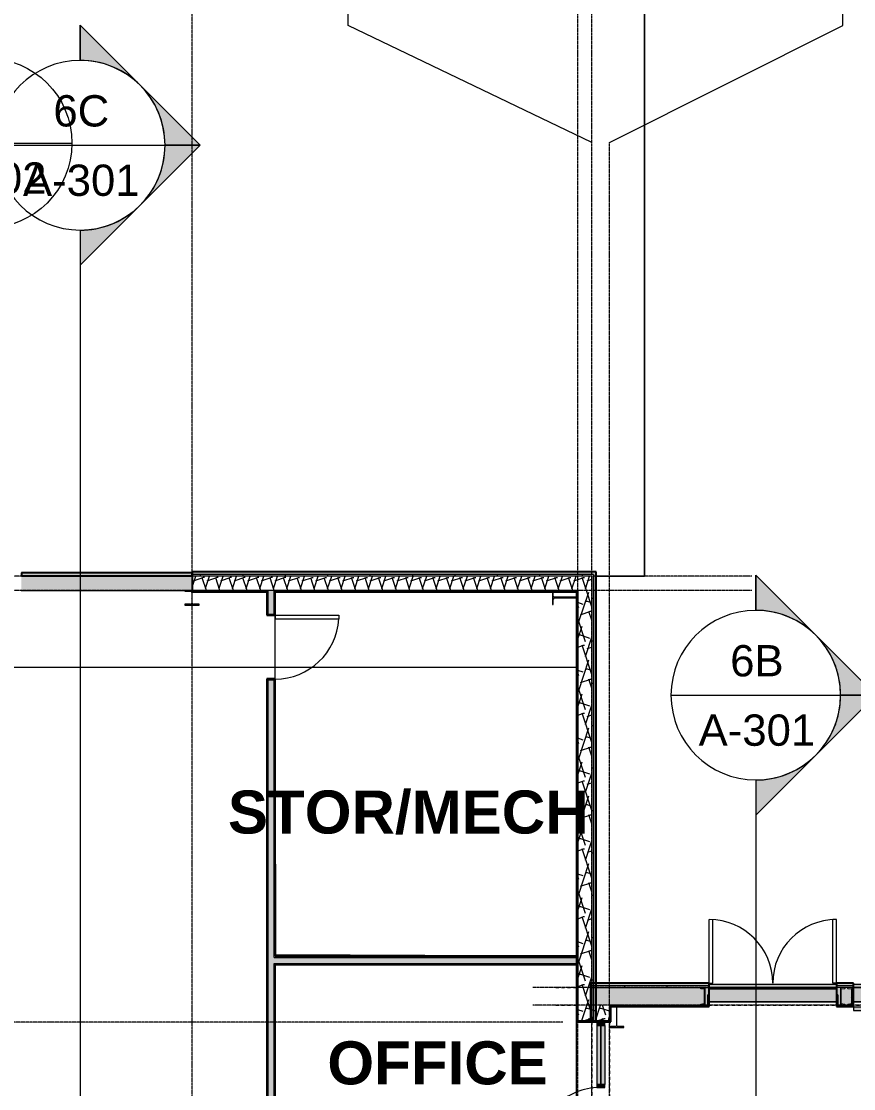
# Model space of a CAD drawing. Header units: inches. Extents: x 25369 to 33161, y -23509 to -20274.
# Drawn here: x 28388 to 28859, y -21181 to -20577 of the extents above; entities that cross this region are included whole.
import ezdxf

# ---------------------------------------------------------------- set-up
doc = ezdxf.new("R2010")
doc.units = ezdxf.units.IN
doc.header["$MEASUREMENT"] = 0
doc.linetypes.add('Dash 1_16_', pattern=[0.125, 0.0625, -0.0625])
doc.linetypes.add('Grid Line 1_2_', pattern=[0.875, 0.5, -0.125, 0.125, -0.125])
for name, color, linetype, lineweight in [('A-DETL', 90, 'Continuous', 9), ('A-DOOR', 31, 'Continuous', 9), ('A-FLOR', 192, 'Continuous', 9), ('A-GLAZ-CURT', 52, 'Continuous', 9), ('A-GLAZ-CWMG', 51, 'Continuous', 9), ('A-WALL', 113, 'Continuous', 9), ('A-WALL-PATT', 111, 'Continuous', 25), ('C-TOPO', 7, 'Continuous', 9), ('EOP-PR', 4, 'Continuous', 13), ('G-ANNO-SYMB', 111, 'Continuous', 9), ('I-WALL', 2, 'Continuous', 9), ('L-SITE-WALL', 31, 'Continuous', 9), ('M-AREA-IDEN', 171, 'Continuous', 9), ('S-BEAM', 12, 'Continuous', 9), ('S-COLS', 52, 'Continuous', 9), ('S-GRID', 1, 'Continuous', 9)]:
    doc.layers.add(name, color=color, linetype=linetype, lineweight=lineweight)
doc.styles.add('Arial_1', font='arial.ttf', dxfattribs={"height": 17.703593})
doc.styles.add('Arial_B', font='arialbd.ttf', dxfattribs={"height": 24.354149})
pattern_1 = [(161.57, (5930.086, 0.96), (-7.6802237, -0.0009796), [0, -54.643, 6.067, 0]), (18.43, (5928.166, 0.96), (-7.6802237, 0.0009796), [0, -54.643, 6.067, 0]), (108.43, (5930.086, 0.96), (3.8382953, -19.20136532), [18.211, -42.499]), (71.57, (5928.166, 0.96), (3.8382953, 19.20136532), [18.211, -42.499])]
pattern_2 = [(0, (5929.126, 0), (0, 24), []), (90, (5929.126, 0), (-24, 1e-15), [])]
pattern_3 = [(45, (5929.126, 0), (-19.00703, 19.00703), []), (45, (5929.126, 28.8), (-19.00703, 19.00703), [])]
pattern_4 = [(0, (5929.126, 0), (61.44, 15.36), [2.534, -43.546, 2.534, -43.546, -245.76]), (0, (5929.126, 0), (61.44, 15.36), [-92.16, 2.534, -89.626, 2.534, -43.546, -107.52]), (0, (5929.126, 0), (61.44, 15.36), [-230.4, 2.534, -28.186, 2.534, -74.266]), (120, (5952.166, 7.68), (-44.02215, 45.528601), [2.534, -43.546, 2.534, -43.546, -245.76]), (120, (5952.166, 7.68), (-44.02215, 45.528601), [-92.16, 2.534, -89.626, 2.534, -43.546, -107.52]), (120, (5952.166, 7.68), (-44.02215, 45.528601), [-230.4, 2.534, -28.186, 2.534, -74.266]), (240, (5959.846, 38.4), (-17.41785, -60.888601), [2.534, -43.546, 2.534, -43.546, -245.76]), (240, (5959.846, 38.4), (-17.41785, -60.888601), [-92.16, 2.534, -89.626, 2.534, -43.546, -107.52]), (240, (5959.846, 38.4), (-17.41785, -60.888601), [-230.4, 2.534, -28.186, 2.534, -74.266])]

# ---------------------------------------------------------------- blocks, each defined once
blk = doc.blocks.new('Struct_Xcel_Sports Complex_rvt-2-Overall Floor Plan')
at = {"layer": 'L-SITE-WALL', "lineweight": 5}
h = blk.add_hatch(color=254, dxfattribs=at)
h.paths.add_polyline_path([(25968.77, -21132.3), (25968.77, -21124.3), (25932.77, -21124.3), (25932.77, -21132.3), (25942.86, -21132.3)], flags=0)
h.paths.add_polyline_path([(23037.29, -21132.3), (23037.52, -21132.3), (23037.52, -21125.01), (23037.29, -21125.04), (23037.29, -21128.43)], flags=0)
h.paths.add_polyline_path([(23036.77, -21132.3), (23036.77, -21124.3), (22929.52, -21124.3), (22929.52, -21132.3), (22995.07, -21132.3)], flags=0)
h.paths.add_polyline_path([(22919.77, -21132.3), (22919.77, -21124.3), (22847.77, -21124.3), (22847.77, -21132.3), (22854.7, -21132.3)], flags=0)
at = {"layer": 'A-DETL', "linetype": 'Dash 1_16_'}
for p, q in [((22759.39, -21124.3), (22772.64, -21124.3)), ((22847.77, -21124.3), (22919.77, -21124.3)), ((22929.52, -21124.3), (23036.77, -21124.3)), ((22759.39, -21134.3), (22772.64, -21134.3)), ((22847.77, -21134.3), (22919.77, -21134.3)), ((22929.52, -21134.3), (23036.77, -21134.3)), ((22773.39, -21146.3), (22773.39, -21143.68)), ((22781.39, -21146.3), (22781.39, -21143.68)), ((22781.39, -21143.68), (22781.39, -21235.43)), ((22791.39, -21143.68), (22791.39, -21146.37)), ((22791.39, -21146.8), (22791.39, -21381.05))]:
    blk.add_line(p, q, dxfattribs=at)
at = {"layer": 'A-FLOR', "color": 7}
for p, q in [((22602.62, -21105.85), (22602.19, -20900.3)), ((22771.13, -21106.55), (22602.62, -21105.85)), ((22847.77, -21132.3), (22919.77, -21132.3)), ((22929.52, -21132.3), (23036.77, -21132.3))]:
    blk.add_line(p, q, dxfattribs=at)
at = {"layer": 'L-SITE-WALL', "color": 7}
for p, q in [((22847.77, -21124.3), (22919.77, -21124.3)), ((22929.52, -21124.3), (23036.77, -21124.3)), ((22919.77, -21132.3), (22847.77, -21132.3)), ((23036.77, -21132.3), (22929.52, -21132.3))]:
    blk.add_line(p, q, dxfattribs=at)
blk = doc.blocks.new('Single-Flush - 36_ x 84_-1318930-Overall Floor Plan')
at = {"layer": 'A-DOOR', "lineweight": 13}
for p, q in [((16, -2.37), (16, -38.39)), ((18, -2.37), (16, -2.37)), ((18, -2.37), (18, -38.39)), ((18, -38.39), (16, -38.39))]:
    blk.add_line(p, q, dxfattribs=at)
at = {"layer": 'A-DOOR'}
blk.add_arc((18, -2.37), 36.07, 180, 266.82115, dxfattribs=at)
blk = doc.blocks.new('Double-Flush - 72_ x 96_-983185-Overall Floor Plan')
at = {"layer": 'A-DOOR', "lineweight": 13}
for p, q in [((-36, -6.63), (-36, -42.63)), ((-36, -6.63), (-34, -6.63)), ((-34, -6.63), (-34, -42.63)), ((34, -6.63), (34, -42.57)), ((36, -6.63), (34, -6.63)), ((36, -6.63), (36, -42.63)), ((-36, -42.63), (-34, -42.63))]:
    blk.add_line(p, q, dxfattribs=at)
at = {"layer": 'A-DOOR'}
for centre, start, end in [((-36, -6.63), 270, 360), ((36, -6.63), 180, 270)]:
    blk.add_arc(centre, 36, start, end, dxfattribs=at)
blk = doc.blocks.new('overhead door - one-983186-Overall Floor Plan')
at = {"layer": 'A-DOOR'}
blk.add_hatch(color=256, dxfattribs=at).paths.add_polyline_path([(-54, -8.75), (54, -8.75), (54, -7), (-54, -7)], flags=0)
for p, q in [((54, -7), (-54, -7)), ((-54, -7), (-54, -8.75)), ((-54, -8.75), (54, -8.75)), ((54, -8.75), (54, -7))]:
    blk.add_line(p, q, dxfattribs=at)
blk = doc.blocks.new('Girt_C - 8_D-1405501-Overall Floor Plan')
at = {"layer": 'S-BEAM'}
for points in [[(22555.27, -20891.74), (22555.27, -20891.55), (22458.52, -20891.61), (22458.52, -20891.74), (22503.77, -20891.74)], [(22555.27, -20899.37), (22555.27, -20891.74), (22458.52, -20891.74), (22458.52, -20899.37), (22503.77, -20899.37)], [(22555.27, -20899.55), (22555.27, -20899.37), (22458.52, -20899.41), (22458.52, -20899.55), (22554.3, -20899.55)]]:
    blk.add_hatch(color=256, dxfattribs=at).paths.add_polyline_path(points, flags=0)
for p, q in [((22555.27, -20891.55), (22458.52, -20891.55)), ((22458.52, -20899.55), (22551.14, -20899.55))]:
    blk.add_line(p, q, dxfattribs=at)
blk = doc.blocks.new('Door_Single_Storefront - one-1371407-Overall Floor Plan')
at = {"layer": 'A-DOOR'}
blk.add_line((-17.21875, 34.4375), (-17.21875, 0), dxfattribs=at)
blk.add_arc((-17.21875, 0), 34.4375, 360, 90, dxfattribs=at)
blk = doc.blocks.new('System Panel - Interior Glazing-1220302-Overall Floor Plan')
at = {"layer": 'A-GLAZ-CURT'}
blk.add_hatch(color=256, dxfattribs=at).paths.add_polyline_path([(-16.72, -0.94), (16.72, -0.94), (16.72, -0.56), (-16.72, -0.56)], flags=0)
for p, q in [((16.72, -0.56), (-16.72, -0.56)), ((-16.72, -0.56), (-16.72, -0.94)), ((-16.72, -0.94), (16.72, -0.94)), ((16.72, -0.94), (16.72, -0.56))]:
    blk.add_line(p, q, dxfattribs=at)
blk = doc.blocks.new('Rectangular Mullion - Interior 1_75_ x 4_5_-1305250-Overall Floor Plan')
at = {"layer": 'A-GLAZ-CWMG'}
h = blk.add_hatch(color=256, dxfattribs=at)
h.paths.add_polyline_path([(22786.58, -21383.18), (22788.64, -21383.18), (22788.64, -21349.74), (22786.58, -21349.74)], flags=0)
h.paths.add_polyline_path([(22784.14, -21383.18), (22786.2, -21383.18), (22786.2, -21349.74), (22784.14, -21349.74)], flags=0)
for p, q in [((22784.14, -21349.74), (22784.14, -21383.18)), ((22788.64, -21349.74), (22788.64, -21383.18))]:
    blk.add_line(p, q, dxfattribs=at)
blk = doc.blocks.new('Rectangular Mullion - Interior 1_75_ x 4_5_-1220297-Overall Floor Plan')
at = {"layer": 'A-GLAZ-CWMG'}
blk.add_hatch(color=256, dxfattribs=at).paths.add_polyline_path([(-1.75, -1.5), (-1.75, 3), (0, 3), (0, -1.5)], flags=0)
at = {"layer": 'A-GLAZ-CWMG', "lineweight": 13}
for p, q in [((-1.75, 3), (0, 3)), ((-1.75, -1.5), (-1.75, 3)), ((0, 3), (0, -1.5)), ((0, -1.5), (-1.75, -1.5))]:
    blk.add_line(p, q, dxfattribs=at)
blk = doc.blocks.new('Rectangular Mullion - Interior 1_75_ x 4_5_-1220290-Overall Floor Plan')
at = {"layer": 'A-GLAZ-CWMG'}
blk.add_hatch(color=256, dxfattribs=at).paths.add_polyline_path([(-0.88, -1.5), (-0.88, 3), (0.87, 3), (0.87, -1.5)], flags=0)
at = {"layer": 'A-GLAZ-CWMG', "lineweight": 13}
for p, q in [((-0.88, 3), (0.87, 3)), ((-0.88, -1.5), (-0.88, 3)), ((0.87, 3), (0.87, -1.5)), ((0.87, -1.5), (-0.88, -1.5))]:
    blk.add_line(p, q, dxfattribs=at)
blk = doc.blocks.new('Section - Section Head - Filled-1526-Overall Floor Plan')
at = {"layer": 'G-ANNO-SYMB'}
h = blk.add_hatch(color=256, dxfattribs=at)
edge = h.paths.add_edge_path(flags=0)
edge.add_line((-0.4268, 0.1768), (-0.25, 0.3536))
edge.add_line((-0.25, 0.3536), (-0.25, 0.25))
edge.add_arc((-0.25, 0), 0.25, 90, 135)
h = blk.add_hatch(color=256, dxfattribs=at)
edge = h.paths.add_edge_path(flags=0)
edge.add_arc((-0.25, 0), 0.25, 45, 90)
edge.add_line((-0.25, 0.25), (-0.25, 0.3536))
edge.add_line((-0.25, 0.3536), (-0.0732, 0.1768))
h = blk.add_hatch(color=256, dxfattribs=at)
edge = h.paths.add_edge_path(flags=0)
edge.add_arc((-0.25, 0), 0.2503, 137.9216, 180)
edge.add_line((-0.5003, 0), (-0.6036, 0))
edge.add_line((-0.6036, 0), (-0.4358, 0.1678))
h = blk.add_hatch(color=256, dxfattribs=at)
edge = h.paths.add_edge_path(flags=0)
edge.add_line((-0.0642, 0.1678), (0.1036, 0))
edge.add_line((0.1036, 0), (0.0003, 0))
edge.add_arc((-0.25, 0), 0.2503, 0, 42.0784)
for p, q in [((-0.25, 0.3536), (-0.6036, 0)), ((-0.25, 0.3536), (-0.4268, 0.1768)), ((-0.25, 0.3536), (0.1036, 0)), ((-0.25, 0.25), (-0.25, 0.3536)), ((-0.0732, 0.1768), (-0.25, 0.3536)), ((-0.25, 0.3536), (-0.25, 0.25)), ((-0.4358, 0.1678), (-0.6036, 0)), ((0.1036, 0), (-0.0642, 0.1678)), ((-0.6036, 0), (-0.5003, 0)), ((0.0003, 0), (0.1036, 0)), ((-0.5, 0), (-0.6036, 0)), ((0, 0), (0.1036, 0))]:
    blk.add_line(p, q, dxfattribs=at)
for radius, start, end in [(0.25, 360, 180), (0.25, 90, 135), (0.25, 45, 90), (0.2503, 137.9216, 180), (0.2503, 0, 42.0784), (0.25, 180, 360)]:
    blk.add_arc((-0.25, 0), radius, start, end, dxfattribs=at)

msp = doc.modelspace()

# ---------------------------------------------------------------- hatches: boundary and pattern name
at = {"layer": 'A-WALL', "lineweight": 5}
for points in [[(28484.39, -20890.55), (28713.02, -20890.55), (28713.02, -20889.05), (28484.39, -20889.05)], [(28710.52, -21143.68), (28710.52, -21142.93), (28702.52, -21142.93), (28702.52, -20900.3), (28701.77, -20900.3), (28701.77, -21143.68), (28702.52, -21143.68)]]:
    msp.add_hatch(color=256, dxfattribs=at).paths.add_polyline_path(points, flags=0)
at = {"layer": 'A-WALL'}
msp.add_hatch(color=256, dxfattribs=at).paths.add_polyline_path([(28711.52, -21143.68), (28713.02, -21143.68), (28713.02, -20890.55), (28711.52, -20890.55), (28711.52, -21136.05)], flags=0)
h = msp.add_hatch(color=256, dxfattribs=at)
h.paths.add_polyline_path([(28484.39, -20900.3), (28526.53, -20900.3), (28526.53, -20899.55), (28484.39, -20899.55)], flags=0)
h.paths.add_polyline_path([(28531.28, -20900.3), (28702.52, -20900.3), (28702.52, -20899.55), (28531.28, -20899.55)], flags=0)
h = msp.add_hatch(color=256, dxfattribs=at)
h.paths.add_polyline_path([(29626.05, -21123.3), (31861.89, -21123.3), (31861.89, -21121.8), (28966.64, -21121.8), (28966.64, -21123.3), (29555.87, -21123.3)], flags=0)
h.paths.add_polyline_path([(28776.89, -21123.3), (28776.89, -21121.8), (28709.77, -21121.8), (28709.77, -21123.3), (28713.64, -21123.3)], flags=0)
h.paths.add_polyline_path([(31910.14, -21123.3), (31910.14, -21121.8), (31897.89, -21121.8), (31897.89, -21123.3), (31907.08, -21123.3)], flags=0)
h.paths.add_polyline_path([(28858.64, -21123.3), (28858.64, -21121.8), (28848.89, -21121.8), (28848.89, -21123.3)], flags=0)
at = {"layer": 'A-WALL', "lineweight": 5}
h = msp.add_hatch(color=256, dxfattribs=at)
h.paths.add_polyline_path([(28776.89, -21135.05), (28776.89, -21128.43), (28776.14, -21128.43), (28776.14, -21134.3), (28720.52, -21134.3), (28720.52, -21135.05), (28721.27, -21135.05)], flags=0)
h.paths.add_polyline_path([(31910.14, -21135.05), (31910.14, -21124.3), (31909.39, -21124.3), (31909.39, -21134.3), (31898.64, -21134.3), (31898.64, -21128.43), (31897.89, -21128.43), (31897.89, -21135.05), (31907.08, -21135.05)], flags=0)
h.paths.add_polyline_path([(28848.89, -21135.05), (28858.64, -21135.05), (28858.64, -21128.43), (28857.89, -21128.43), (28857.89, -21134.3), (28849.64, -21134.3), (28849.64, -21128.43), (28848.89, -21128.43)], flags=0)
h.paths.add_polyline_path([(28966.64, -21135.05), (31861.89, -21135.05), (31861.89, -21128.43), (31861.14, -21128.43), (31861.14, -21134.3), (28967.39, -21134.3), (28967.39, -21128.43), (28966.64, -21128.43)], flags=0)
at = {"layer": 'A-WALL-PATT', "lineweight": 9, "transparency": 33554649}
msp.add_hatch(color=256, dxfattribs=at).paths.add_polyline_path([(28484.33, -20891.2), (28484.33, -20889.62), (28387.7, -20889.62), (28387.7, -20891.2), (28432.9, -20891.2)], flags=0)
at = {"layer": 'A-WALL-PATT', "lineweight": 9}
h = msp.add_hatch(dxfattribs=at)
h.set_pattern_fill('FP_18', color=256, style=0, pattern_type=2)
h.set_pattern_definition(pattern_2)
h.paths.add_polyline_path([(28484.39, -20891.55), (28711.52, -20891.55), (28711.52, -20890.55), (28484.39, -20890.55)], flags=0)
h = msp.add_hatch(dxfattribs=at)
h.set_pattern_fill('FP_16', color=256, style=0, pattern_type=2)
h.set_pattern_definition(pattern_1)
h.paths.add_polyline_path([(28484.39, -20899.55), (28710.52, -20899.55), (28710.52, -20891.55), (28484.39, -20891.55)], flags=0)
h = msp.add_hatch(dxfattribs=at)
h.set_pattern_fill('FP_18', color=256, style=0, pattern_type=2)
h.set_pattern_definition(pattern_2)
h.paths.add_polyline_path([(28710.52, -21143.68), (28711.52, -21143.68), (28711.52, -20891.55), (28710.52, -20891.55), (28710.52, -21142.93)], flags=0)
h = msp.add_hatch(dxfattribs=at)
h.set_pattern_fill('FP_15', color=256, style=0, pattern_type=2)
h.set_pattern_definition(pattern_4)
h.paths.add_polyline_path([(28526.53, -21524.05), (28527.15, -21524.05), (28527.15, -21519.68), (28528.9, -21519.68), (28528.9, -21519.05), (28526.53, -21519.05)], flags=0)
h.paths.add_polyline_path([(28528.9, -21487.05), (28528.9, -21486.43), (28527.15, -21486.43), (28527.15, -21287.3), (28528.9, -21287.3), (28528.9, -21286.68), (28526.53, -21286.68), (28526.53, -21487.05)], flags=0)
h.paths.add_polyline_path([(28528.9, -21252.24), (28528.9, -21251.62), (28527.15, -21251.62), (28527.15, -20950.24), (28528.9, -20950.24), (28528.9, -20949.62), (28526.53, -20949.62), (28526.53, -21252.24)], flags=0)
h.paths.add_polyline_path([(28528.9, -20913.62), (28528.9, -20912.99), (28527.15, -20912.99), (28527.15, -20899.55), (28526.53, -20899.55), (28526.53, -20913.62)], flags=0)
h = msp.add_hatch(dxfattribs=at)
h.set_pattern_fill('FP_15', color=256, style=0, pattern_type=2)
h.set_pattern_definition(pattern_4)
h.paths.add_polyline_path([(28531.28, -21524.05), (28531.28, -21519.05), (28528.9, -21519.05), (28528.9, -21519.68), (28530.65, -21519.68), (28530.65, -21524.05)], flags=0)
h.paths.add_polyline_path([(28531.28, -21487.05), (28531.28, -21437.55), (28530.65, -21437.55), (28530.65, -21486.43), (28528.9, -21486.43), (28528.9, -21487.05)], flags=0)
h.paths.add_polyline_path([(28531.28, -21434.05), (28531.28, -21292.8), (28530.65, -21292.8), (28530.65, -21434.05)], flags=0)
h.paths.add_polyline_path([(28531.28, -21289.3), (28531.28, -21286.68), (28528.9, -21286.68), (28528.9, -21287.3), (28530.65, -21287.3), (28530.65, -21289.3)], flags=0)
h.paths.add_polyline_path([(28531.28, -21252.24), (28531.28, -21239.55), (28530.65, -21239.55), (28530.65, -21251.62), (28528.9, -21251.62), (28528.9, -21252.24)], flags=0)
h.paths.add_polyline_path([(28531.28, -21236.05), (28531.28, -21110.68), (28530.65, -21110.68), (28530.65, -21236.05)], flags=0)
h.paths.add_polyline_path([(28531.28, -21107.18), (28531.28, -20949.62), (28528.9, -20949.62), (28528.9, -20950.24), (28530.65, -20950.24), (28530.65, -21107.18)], flags=0)
h.paths.add_polyline_path([(28528.9, -20913.62), (28531.28, -20913.62), (28531.28, -20899.55), (28530.65, -20899.55), (28530.65, -20912.99), (28528.9, -20912.99)], flags=0)
h = msp.add_hatch(dxfattribs=at)
h.set_pattern_fill('FP_16', color=256, style=0, pattern_type=2)
h.set_pattern_definition(pattern_1)
h.paths.add_polyline_path([(28710.52, -21142.93), (28710.52, -20899.55), (28702.52, -20899.55), (28702.52, -21142.93)], flags=0)
h = msp.add_hatch(dxfattribs=at)
h.set_pattern_fill('FP_15', color=256, style=0, pattern_type=2)
h.set_pattern_definition(pattern_4)
h.paths.add_polyline_path([(28531.28, -21111.3), (28702.52, -21111.3), (28702.52, -21107.18), (28701.89, -21107.18), (28701.89, -21110.68), (28531.28, -21110.68)], flags=0)
h = msp.add_hatch(dxfattribs=at)
h.set_pattern_fill('FP_18', color=256, style=0, pattern_type=2)
h.set_pattern_definition(pattern_2)
h.paths.add_polyline_path([(31910.14, -21124.3), (31910.14, -21123.3), (31897.89, -21123.3), (31897.89, -21124.3), (31909.39, -21124.3)], flags=0)
h.paths.add_polyline_path([(28709.77, -21124.3), (28776.89, -21124.3), (28776.89, -21123.3), (28709.77, -21123.3)], flags=0)
h.paths.add_polyline_path([(31731.62, -21124.3), (31861.89, -21124.3), (31861.89, -21123.3), (28966.64, -21123.3), (28966.64, -21124.3), (31170.13, -21124.3)], flags=0)
h.paths.add_polyline_path([(28858.64, -21124.3), (28858.64, -21123.3), (28848.89, -21123.3), (28848.89, -21124.3)], flags=0)
h = msp.add_hatch(dxfattribs=at)
h.set_pattern_fill('FP_16', color=256, style=0, pattern_type=2)
h.set_pattern_definition(pattern_1)
h.paths.add_polyline_path([(28710.52, -21134.3), (28776.14, -21134.3), (28776.14, -21128.43), (28776.89, -21128.43), (28776.89, -21124.3), (28710.52, -21124.3)], flags=0)
h.paths.add_polyline_path([(29345.31, -21134.3), (31861.14, -21134.3), (31861.14, -21128.43), (31861.89, -21128.43), (31861.89, -21124.3), (28966.64, -21124.3), (28966.64, -21128.43), (28967.39, -21128.43), (28967.39, -21134.3), (29275.12, -21134.3)], flags=0)
h.paths.add_polyline_path([(31909.39, -21134.3), (31909.39, -21124.3), (31897.89, -21124.3), (31897.89, -21128.43), (31898.64, -21128.43), (31898.64, -21134.3), (31907.08, -21134.3)], flags=0)
h.paths.add_polyline_path([(28849.64, -21134.3), (28857.89, -21134.3), (28857.89, -21128.43), (28858.64, -21128.43), (28858.64, -21124.3), (28848.89, -21124.3), (28848.89, -21128.43), (28849.64, -21128.43)], flags=0)
h = msp.add_hatch(dxfattribs=at)
h.set_pattern_fill('FP_16', color=256, style=0, pattern_type=2)
h.set_pattern_definition(pattern_1)
h.paths.add_polyline_path([(28710.52, -21529.43), (28720.52, -21529.43), (28720.52, -21385.93), (28710.52, -21385.93), (28710.52, -21484.65)], flags=0)
h.paths.add_polyline_path([(28713.64, -21142.93), (28720.52, -21142.93), (28720.52, -21134.3), (28710.52, -21134.3), (28710.52, -21142.93)], flags=0)
at = {"layer": 'I-WALL', "lineweight": 5}
h = msp.add_hatch(color=256, dxfattribs=at)
h.paths.add_polyline_path([(28530.65, -21525.3), (28530.65, -21519.68), (28527.15, -21519.68), (28527.15, -21525.3)], flags=0)
h.paths.add_polyline_path([(28527.15, -21486.43), (28530.65, -21486.43), (28530.65, -21287.3), (28527.15, -21287.3), (28527.15, -21484.65)], flags=0)
h.paths.add_polyline_path([(28527.15, -21251.62), (28530.65, -21251.62), (28530.65, -20950.24), (28527.15, -20950.24), (28527.15, -21174.78)], flags=0)
h.paths.add_polyline_path([(28528.9, -20912.99), (28530.65, -20912.99), (28530.65, -20899.55), (28527.15, -20899.55), (28527.15, -20912.99)], flags=0)
msp.add_hatch(color=256, dxfattribs=at).paths.add_polyline_path([(28531.28, -21110.68), (28701.89, -21110.68), (28701.89, -21107.18), (28530.65, -21107.18), (28530.65, -21110.68)], flags=0)
h = msp.add_hatch(color=256, dxfattribs=at)
h.paths.add_polyline_path([(28710.52, -21529.43), (28710.52, -21385.18), (28709.77, -21385.18), (28709.77, -21529.43)], flags=0)
h.paths.add_polyline_path([(28710.52, -21143.68), (28710.52, -21124.3), (28709.77, -21124.3), (28709.77, -21143.68)], flags=0)
at = {"layer": 'I-WALL'}
h = msp.add_hatch(color=256, dxfattribs=at)
h.paths.add_polyline_path([(28721.27, -21529.43), (28721.27, -21385.18), (28710.52, -21385.18), (28710.52, -21385.93), (28720.52, -21385.93), (28720.52, -21529.43)], flags=0)
h.paths.add_polyline_path([(28710.52, -21143.68), (28721.27, -21143.68), (28721.27, -21135.05), (28720.52, -21135.05), (28720.52, -21142.93), (28710.52, -21142.93)], flags=0)
at = {"layer": 'L-SITE-WALL', "lineweight": 5}
h = msp.add_hatch(color=256, dxfattribs=at)
h.paths.add_polyline_path([(28484.39, -20891.55), (28484.33, -20889.55), (28387.64, -20889.55), (28387.7, -20891.55), (28484.33, -20891.55)], flags=0)
h.paths.add_polyline_path([(27987.27, -20891.55), (27987.45, -20891.55), (27987.45, -20889.55), (27985.27, -20889.55), (27985.27, -20891.55)], flags=0)
h.paths.add_polyline_path([(28432.9, -20891.2), (28387.7, -20891.2), (28387.7, -20889.62), (28484.33, -20889.62), (28484.33, -20891.2), (28482.5, -20891.2)], flags=0)
msp.add_hatch(color=256, dxfattribs=at).paths.add_polyline_path([(28482.53, -20891.2), (28484.33, -20891.2), (28484.33, -20889.62), (28387.7, -20889.62), (28387.7, -20891.2), (28482.5, -20891.2)], flags=0)
h = msp.add_hatch(color=256, dxfattribs=at)
h.paths.add_polyline_path([(31871.99, -21124.3), (31897.89, -21124.3), (31897.89, -21122.3), (31861.89, -21122.3), (31861.89, -21124.3)], flags=0)
h.paths.add_polyline_path([(28966.64, -21124.3), (28966.64, -21122.3), (28858.64, -21122.39), (28858.64, -21124.3), (28966.42, -21124.3)], flags=0)
h.paths.add_polyline_path([(28848.89, -21124.3), (28848.89, -21122.3), (28776.89, -21122.34), (28776.89, -21124.3), (28783.83, -21124.3)], flags=0)
at = {"layer": 'S-COLS'}
h = msp.add_hatch(dxfattribs=at)
h.set_pattern_fill('FP_13', color=256, style=0, pattern_type=2)
h.set_pattern_definition(pattern_3)
h.paths.add_polyline_path([(28488.27, -20907.8), (28488.27, -20907.37), (28485.1, -20907.37), (28484.61, -20907.17), (28484.41, -20906.68), (28484.41, -20900.68), (28484.61, -20900.19), (28485.1, -20899.99), (28488.27, -20899.99), (28488.27, -20899.55), (28480.27, -20899.55), (28480.27, -20899.99), (28483.43, -20899.99), (28483.92, -20900.19), (28484.12, -20900.68), (28484.12, -20906.68), (28483.92, -20907.17), (28483.43, -20907.37), (28480.27, -20907.37), (28480.27, -20907.8)], flags=0)
h = msp.add_hatch(dxfattribs=at)
h.set_pattern_fill('FP_13', color=256, style=0, pattern_type=2)
h.set_pattern_definition(pattern_3)
h.paths.add_polyline_path([(28702.08, -20907.55), (28702.52, -20907.55), (28702.52, -20899.55), (28702.08, -20899.55), (28702.08, -20902.72), (28701.88, -20903.21), (28701.39, -20903.41), (28689.39, -20903.41), (28688.9, -20903.21), (28688.7, -20902.72), (28688.7, -20899.55), (28688.27, -20899.55), (28688.27, -20907.55), (28688.7, -20907.55), (28688.7, -20904.39), (28688.9, -20903.9), (28689.39, -20903.7), (28701.39, -20903.7), (28701.88, -20903.9), (28702.08, -20904.39)], flags=0)
h = msp.add_hatch(dxfattribs=at)
h.set_pattern_fill('FP_13', color=256, style=0, pattern_type=2)
h.set_pattern_definition(pattern_3)
h.paths.add_polyline_path([(28851.14, -21134.3), (28854.03, -21134.3), (28853.9, -21133.99), (28853.6, -21133.87), (28851.67, -21133.56), (28851.67, -21125.04), (28853.9, -21124.61), (28854.03, -21124.3), (28851.14, -21124.3)], flags=0)
h = msp.add_hatch(dxfattribs=at)
h.set_pattern_fill('FP_13', color=256, style=0, pattern_type=2)
h.set_pattern_definition(pattern_3)
h.paths.add_polyline_path([(28857.89, -21134.3), (28857.89, -21124.3), (28855, -21124.3), (28855.13, -21124.61), (28855.44, -21124.74), (28857.37, -21125.04), (28857.37, -21133.56), (28855.13, -21133.99), (28855, -21134.3)], flags=0)
h = msp.add_hatch(dxfattribs=at)
h.set_pattern_fill('FP_13', color=256, style=0, pattern_type=2)
h.set_pattern_definition(pattern_3)
h.paths.add_polyline_path([(28728.52, -21146.8), (28728.52, -21146.37), (28725.35, -21146.37), (28724.86, -21146.17), (28724.66, -21145.68), (28724.66, -21135.43), (28724.86, -21134.94), (28725.35, -21134.74), (28728.52, -21134.74), (28728.52, -21134.3), (28720.52, -21134.3), (28720.52, -21134.74), (28723.68, -21134.74), (28724.17, -21134.94), (28724.37, -21135.43), (28724.37, -21145.68), (28724.17, -21146.17), (28723.68, -21146.37), (28720.52, -21146.37), (28720.52, -21146.8)], flags=0)

# ---------------------------------------------------------------- linework, layer by layer
at = {"layer": 'A-WALL', "lineweight": 25}
for p, q in [((28484.33, -20889.62), (28387.7, -20889.62)), ((28387.7, -20889.62), (28387.7, -20891.2)), ((28387.7, -20891.2), (28484.33, -20891.2)), ((28484.33, -20891.2), (28484.33, -20889.62)), ((28713.02, -20889.05), (28484.39, -20889.05)), ((28484.39, -20889.05), (28484.39, -20900.3)), ((28713.02, -21143.68), (28713.02, -20889.05)), ((28484.39, -20900.3), (28526.53, -20900.3)), ((28531.28, -20900.3), (28701.77, -20900.3)), ((28701.77, -20900.3), (28701.77, -21143.68)), ((28776.89, -21121.8), (28709.77, -21121.8)), ((28709.77, -21121.8), (28709.77, -21135.05)), ((28776.89, -21135.05), (28776.89, -21121.8)), ((28858.64, -21121.8), (28848.89, -21121.8)), ((28848.89, -21121.8), (28848.89, -21135.05)), ((28858.64, -21135.05), (28858.64, -21121.8)), ((28721.27, -21135.05), (28776.89, -21135.05)), ((28848.89, -21135.05), (28858.64, -21135.05)), ((28701.77, -21143.68), (28713.02, -21143.68))]:
    msp.add_line(p, q, dxfattribs=at)
at = {"layer": 'A-WALL'}
for p, q in [((28711.52, -20890.55), (28484.39, -20890.55)), ((28710.52, -20891.55), (28484.39, -20891.55)), ((28710.52, -20891.55), (28710.52, -21143.68)), ((28711.52, -20890.55), (28711.52, -21143.68)), ((28702.52, -20899.55), (28484.39, -20899.55)), ((28526.53, -20899.55), (28526.53, -20900.3)), ((28527.15, -20899.55), (28527.15, -20912.99)), ((28530.65, -20912.99), (28530.65, -20899.55)), ((28531.28, -20899.55), (28531.28, -20900.3)), ((28702.52, -20899.55), (28702.52, -21142.93)), ((28527.15, -20912.99), (28530.65, -20912.99)), ((28530.65, -20950.24), (28527.15, -20950.24)), ((28527.15, -20950.24), (28527.15, -21251.62)), ((28530.65, -21107.18), (28530.65, -20950.24)), ((28530.65, -21107.18), (28701.89, -21107.18)), ((28701.89, -21110.68), (28701.89, -21107.18)), ((28530.65, -21236.05), (28530.65, -21110.68)), ((28530.65, -21110.68), (28701.89, -21110.68)), ((28776.89, -21123.3), (28709.77, -21123.3)), ((28709.77, -21124.3), (28776.89, -21124.3)), ((28710.52, -21142.93), (28710.52, -21124.3)), ((28858.64, -21123.3), (28848.89, -21123.3)), ((28858.64, -21124.3), (28848.89, -21124.3)), ((28720.52, -21134.3), (28776.14, -21134.3)), ((28720.52, -21134.3), (28720.52, -21142.93)), ((28776.89, -21128.43), (28776.14, -21128.43)), ((28776.14, -21134.3), (28776.14, -21128.43)), ((28849.64, -21128.43), (28848.89, -21128.43)), ((28849.64, -21128.43), (28849.64, -21134.3)), ((28849.64, -21134.3), (28857.89, -21134.3)), ((28857.89, -21134.3), (28857.89, -21128.43)), ((28858.64, -21128.43), (28857.89, -21128.43)), ((28702.52, -21142.93), (28710.52, -21142.93)), ((28710.52, -21142.93), (28720.52, -21142.93))]:
    msp.add_line(p, q, dxfattribs=at)
at = {"layer": 'C-TOPO'}
for p, q in [((28740.36, -20891.55), (28740.36, -20555.04)), ((28740.36, -20555.04), (28740.36, -20891.55)), ((28713.02, -20891.55), (28740.36, -20891.55)), ((28740.36, -20891.55), (28713.02, -20891.55)), ((28848.89, -21124.95), (28776.89, -21124.95)), ((28776.89, -21124.95), (28848.89, -21124.95))]:
    msp.add_line(p, q, dxfattribs=at)
at = {"layer": 'EOP-PR'}
for p, q in [((28740.36, -20891.55), (28740.36, -20555.04)), ((28713.02, -20891.55), (28740.36, -20891.55))]:
    msp.add_line(p, q, dxfattribs=at)
at = {"layer": 'G-ANNO-SYMB'}
for p, q in [((28320.3, -20646.34), (28416.3, -20646.34)), ((28372.98, -20647.61), (28468.98, -20647.61)), ((28420.98, -20695.61), (28420.98, -22910.11)), ((28701.76, -20943.13), (27934.61, -20943.13)), ((28701.76, -21212.52), (28701.76, -20943.13)), ((28755.28, -20958.81), (28851.28, -20958.81)), ((28803.28, -21006.81), (28803.28, -22912.57))]:
    msp.add_line(p, q, dxfattribs=at)
at = {"layer": 'I-WALL', "lineweight": 25}
for p, q in [((28526.53, -20900.3), (28526.53, -20913.62)), ((28531.28, -20913.62), (28531.28, -20900.3)), ((28526.53, -20913.62), (28531.28, -20913.62)), ((28526.53, -20949.62), (28526.53, -21252.24)), ((28531.28, -20949.62), (28526.53, -20949.62)), ((28531.28, -21106.55), (28531.28, -20949.62)), ((28702.52, -21106.55), (28531.28, -21106.55)), ((28702.52, -21111.3), (28702.52, -21106.55)), ((28531.28, -21235.43), (28531.28, -21111.3)), ((28531.28, -21111.3), (28702.52, -21111.3)), ((28709.77, -21135.05), (28709.77, -21143.68)), ((28721.27, -21143.68), (28721.27, -21135.05)), ((28709.77, -21143.68), (28721.27, -21143.68))]:
    msp.add_line(p, q, dxfattribs=at)
at = {"layer": 'L-SITE-WALL'}
for p, q in [((28387.64, -20889.55), (28484.39, -20889.55)), ((28776.89, -21122.3), (28848.89, -21122.3)), ((28848.89, -21124.3), (28776.89, -21124.3)), ((28858.64, -21122.3), (28966.64, -21122.3)), ((28965.89, -21124.3), (28858.64, -21124.3))]:
    msp.add_line(p, q, dxfattribs=at)
at = {"layer": 'S-COLS', "lineweight": 15}
for p, q in [((28488.27, -20899.55), (28480.27, -20899.55)), ((28480.27, -20899.55), (28480.27, -20899.99)), ((28480.27, -20899.99), (28483.43, -20899.99)), ((28484.12, -20900.68), (28484.12, -20906.68)), ((28484.41, -20906.68), (28484.41, -20900.68)), ((28485.1, -20899.99), (28488.27, -20899.99)), ((28488.27, -20899.99), (28488.27, -20899.55)), ((28688.7, -20899.55), (28688.27, -20899.55)), ((28688.27, -20899.55), (28688.27, -20907.55)), ((28688.7, -20902.72), (28688.7, -20899.55)), ((28688.7, -20907.55), (28688.7, -20904.39)), ((28701.39, -20903.41), (28689.39, -20903.41)), ((28689.39, -20903.7), (28701.39, -20903.7)), ((28702.52, -20899.55), (28702.08, -20899.55)), ((28702.08, -20899.55), (28702.08, -20902.72)), ((28702.08, -20904.39), (28702.08, -20907.55)), ((28702.52, -20907.55), (28702.52, -20899.55)), ((28483.43, -20907.37), (28480.27, -20907.37)), ((28480.27, -20907.37), (28480.27, -20907.8)), ((28480.27, -20907.8), (28488.27, -20907.8)), ((28488.27, -20907.37), (28485.1, -20907.37)), ((28488.27, -20907.8), (28488.27, -20907.37)), ((28688.27, -20907.55), (28688.7, -20907.55)), ((28702.08, -20907.55), (28702.52, -20907.55)), ((28774.64, -21124.3), (28771.75, -21124.3)), ((28772.19, -21124.74), (28774.12, -21125.04)), ((28774.12, -21125.04), (28774.12, -21133.56)), ((28774.64, -21134.3), (28774.64, -21124.3)), ((28854.03, -21124.3), (28851.14, -21124.3)), ((28851.14, -21124.3), (28851.14, -21134.3)), ((28851.67, -21125.04), (28853.6, -21124.74)), ((28851.67, -21133.56), (28851.67, -21125.04)), ((28857.89, -21124.3), (28855, -21124.3)), ((28855.44, -21124.74), (28857.37, -21125.04)), ((28857.37, -21125.04), (28857.37, -21133.56)), ((28857.89, -21134.3), (28857.89, -21124.3)), ((28728.52, -21134.3), (28720.52, -21134.3)), ((28720.52, -21134.3), (28720.52, -21134.74)), ((28728.52, -21134.74), (28728.52, -21134.3)), ((28771.75, -21134.3), (28774.64, -21134.3)), ((28774.12, -21133.56), (28772.19, -21133.87)), ((28851.14, -21134.3), (28854.03, -21134.3)), ((28853.6, -21133.87), (28851.67, -21133.56)), ((28855, -21134.3), (28857.89, -21134.3)), ((28857.37, -21133.56), (28855.44, -21133.87)), ((28720.52, -21134.74), (28723.68, -21134.74)), ((28724.37, -21135.43), (28724.37, -21145.68)), ((28724.66, -21145.68), (28724.66, -21135.43)), ((28725.35, -21134.74), (28728.52, -21134.74)), ((28710.52, -21140.79), (28710.52, -21143.68)), ((28710.52, -21143.68), (28720.52, -21143.68)), ((28711.26, -21143.15), (28710.95, -21141.22)), ((28719.77, -21143.15), (28711.26, -21143.15)), ((28720.08, -21141.22), (28719.77, -21143.15)), ((28720.52, -21143.68), (28720.52, -21140.79)), ((28723.68, -21146.37), (28720.52, -21146.37)), ((28720.52, -21146.37), (28720.52, -21146.8)), ((28728.52, -21146.37), (28725.35, -21146.37)), ((28728.52, -21146.8), (28728.52, -21146.37)), ((28720.52, -21146.8), (28728.52, -21146.8))]:
    msp.add_line(p, q, dxfattribs=at)
for centre, radius, start, end in [((28483.43, -20900.68), 0.691, 0, 90), ((28485.1, -20900.68), 0.691, 90, 180), ((28689.39, -20902.72), 0.691, 180, 270), ((28689.39, -20904.39), 0.691, 90, 180), ((28701.39, -20902.72), 0.691, 270, 0), ((28701.39, -20904.39), 0.691, 0, 90), ((28483.43, -20906.68), 0.691, 270, 0), ((28485.1, -20906.68), 0.691, 180, 270), ((28772.19, -21124.3), 0.436, 180, 270), ((28853.6, -21124.3), 0.436, 270, 0), ((28855.44, -21124.3), 0.436, 180, 270), ((28772.19, -21134.3), 0.436, 90, 180), ((28853.6, -21134.3), 0.436, 0, 90), ((28855.44, -21134.3), 0.436, 90, 180), ((28723.68, -21135.43), 0.691, 0, 90), ((28725.35, -21135.43), 0.691, 90, 180), ((28710.52, -21141.22), 0.436, 360, 90), ((28720.52, -21141.22), 0.436, 90, 180), ((28723.68, -21145.68), 0.691, 270, 0), ((28725.35, -21145.68), 0.691, 180, 270)]:
    msp.add_arc(centre, radius, start, end, dxfattribs=at)
at = {"layer": 'S-GRID', "linetype": 'Grid Line 1_2_'}
for p, q in [((28484.27, -23155.1), (28484.27, -20370)), ((28710.52, -22389.58), (28710.52, -20370)), ((28702.52, -22389.58), (28702.52, -20550.05)), ((28710.52, -22389.58), (28710.52, -20646.05)), ((28720.52, -22389.58), (28720.52, -20646.05)), ((28800.98, -20891.55), (27496.49, -20891.55)), ((28800.98, -20899.55), (27400.49, -20899.55)), ((32930.59, -21124.3), (28677.14, -21124.3)), ((33026.59, -21134.3), (28677.14, -21134.3)), ((28694.14, -21143.8), (27400.49, -21143.8))]:
    msp.add_line(p, q, dxfattribs=at)
at = {"layer": 'S-GRID'}
for p, q in [((28572.66, -20579.78), (28572.66, -20550.05)), ((28852.47, -20579.78), (28852.47, -20550.05)), ((28710.52, -20646.05), (28572.66, -20579.78)), ((28720.52, -20646.05), (28852.47, -20579.78))]:
    msp.add_line(p, q, dxfattribs=at)

# ---------------------------------------------------------------- block references
at = {"lineweight": 5}
msp.add_blockref('Struct_Xcel_Sports Complex_rvt-2-Overall Floor Plan', (5929.13, 0), dxfattribs=at)
at = {"layer": 'A-DOOR'}
for name, p, rotation in [('Single-Flush - 36_ x 84_-1318930-Overall Floor Plan', (28528.9, -20931.62), 89.99999999999959), ('Double-Flush - 72_ x 96_-983185-Overall Floor Plan', (28812.89, -21128.43), 180), ('Door_Single_Storefront - one-1371407-Overall Floor Plan', (28714.77, -21198.08), 90)]:
    msp.add_blockref(name, p, dxfattribs=dict(at, rotation=rotation))
msp.add_blockref('overhead door - one-983186-Overall Floor Plan', (28912.64, -21128.43), dxfattribs=at)
at = {"layer": 'A-GLAZ-CURT', "rotation": 90}
msp.add_blockref('System Panel - Interior Glazing-1220302-Overall Floor Plan', (28714.77, -21162.4), dxfattribs=at)
at = {"layer": 'A-GLAZ-CWMG', "extrusion": (0, 0, -1), "rotation": 90}
for name, p in [('Rectangular Mullion - Interior 1_75_ x 4_5_-1220297-Overall Floor Plan', (-28714.77, -21143.93)), ('Rectangular Mullion - Interior 1_75_ x 4_5_-1220290-Overall Floor Plan', (-28714.77, -21179.99))]:
    msp.add_blockref(name, p, dxfattribs=at)
at = {"layer": 'A-GLAZ-CWMG'}
msp.add_blockref('Rectangular Mullion - Interior 1_75_ x 4_5_-1305250-Overall Floor Plan', (5929.13, 204.06), dxfattribs=at)
at = {"layer": 'G-ANNO-SYMB', "extrusion": (0, 0, -1), "xscale": 191.9999999999999, "yscale": 191.9999999999999, "zscale": 191.9999999999999, "rotation": 270.0000000000003}
msp.add_blockref('Section - Section Head - Filled-1526-Overall Floor Plan', (-28368.3, -20694.34), dxfattribs=at)
at = {"layer": 'G-ANNO-SYMB', "xscale": 191.9999999999999, "yscale": 191.9999999999999, "zscale": 191.9999999999999, "rotation": 269.9999999999996}
for p in [(28420.98, -20695.61), (28803.28, -21006.81)]:
    msp.add_blockref('Section - Section Head - Filled-1526-Overall Floor Plan', p, dxfattribs=at)
at = {"layer": 'S-BEAM'}
msp.add_blockref('Girt_C - 8_D-1405501-Overall Floor Plan', (5929.13, 0), dxfattribs=at)

# ---------------------------------------------------------------- texts
at = {"layer": 'G-ANNO-SYMB', "char_height": 17.704, "attachment_point": 2, "line_spacing_factor": 0.938532, "style": 'Arial_1'}
for s, insert, width in [('6C', (28421.6, -20619.27), 37.584), ('A-302', (28368.91, -20657.28), 78.624), ('A-301', (28421.6, -20658.55), 78.624), ('6B', (28803.9, -20930.47), 36.072), ('A-301', (28803.9, -20969.74), 78.624)]:
    msp.add_mtext(s, dxfattribs=dict(at, insert=insert, width=width))
at = {"layer": 'M-AREA-IDEN', "char_height": 24.354, "attachment_point": 2, "line_spacing_factor": 0.938532, "style": 'Arial_B'}
for s, insert, width in [('STOR/MECH', (28606.61, -21012.76), 236.736), ('OFFICE', (28623.19, -21154.72), 144.864)]:
    msp.add_mtext(s, dxfattribs=dict(at, insert=insert, width=width))

doc.saveas('drawing.dxf')
